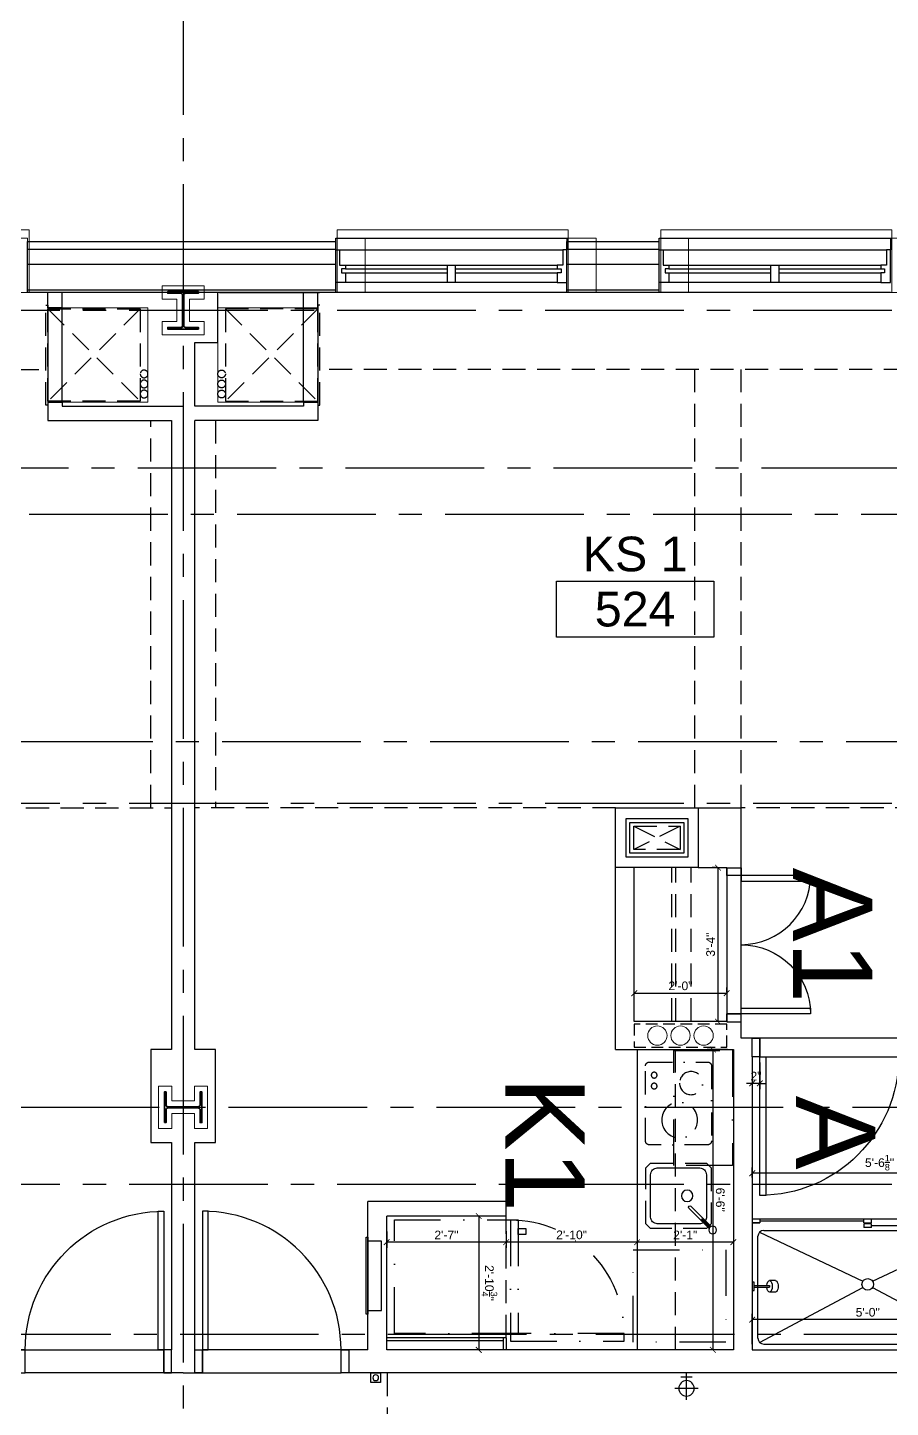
# Model space of a CAD drawing. Header units: inches. Extents: x 30000 to 34048, y 0 to 3165.
# Drawn here: x 32199.6 to 32423.6, y 1164.3 to 1522.7 of the extents above; entities that cross this region are included whole.
import ezdxf
from ezdxf.enums import TextEntityAlignment as Align

# ---------------------------------------------------------------- set-up
doc = ezdxf.new("R2010")
doc.units = ezdxf.units.IN
doc.header["$LTSCALE"] = 48
doc.header["$MEASUREMENT"] = 0
for name, pattern in [('CENTER2', [1.125, 0.75, -0.125, 0.125, -0.125]), ('DASHDOT2', [0.5, 0.25, -0.125, 0, -0.125]), ('HIDDEN', [0.375, 0.25, -0.125]), ('HIDDEN2', [0.1875, 0.125, -0.0625])]:
    doc.linetypes.add(name, pattern=pattern)
for name, color, linetype in [('_0_Objects', 8, 'Continuous'), ('A-Door', 8, 'Continuous'), ('A-Door-Head', 8, 'Continuous'), ('A-Eqpm', 8, 'Continuous'), ('A-Eqpm-NIC', 8, 'DASHDOT2'), ('A-Flor-Case', 8, 'Continuous'), ('A-Flor-Case-Hidden', 8, 'HIDDEN2'), ('A-Flor-Outline', 8, 'Continuous'), ('A-Flor-Ovhd', 8, 'HIDDEN2'), ('A-Flor-Pfix', 8, 'Continuous'), ('A-Flor-Soffit', 8, 'HIDDEN2'), ('A-Flor-Wall Mtd Fixture', 8, 'Continuous'), ('A-Glaz', 8, 'Continuous'), ('A-Glaz-Sill', 8, 'Continuous'), ('A-Grid(3-32)', 8, 'CENTER2'), ('A-HVAC', 8, 'HIDDEN2'), ('A-Tag-Rm(3-32)', 8, 'Continuous'), ('A-Wall-Full', 8, 'Continuous'), ('A-Wall-Hatch', 8, 'Continuous')]:
    doc.layers.add(name, color=color, linetype=linetype)
for name, color, linetype, lineweight in [('A-Detl-Hatch', 8, 'Continuous', 18), ('S-Detl-Hatch', 8, 'Continuous', 18), ('S-Detl-Wide', 8, 'Continuous', 35)]:
    doc.layers.add(name, color=color, linetype=linetype, lineweight=lineweight)
doc.layers.add('G-Anno-Nplt', color=8, linetype='Continuous', lineweight=18, plot=False)
doc.layers.add('G-Anno-View', color=8, linetype='Continuous', lineweight=18, plot=False)
doc.styles.add('G1DIM', font='arial.ttf')
doc.styles.get("Standard").update_dxf_attribs({"font": 'arial.ttf'})
doc.dimstyles.new('Aec-Arch-I-96', dxfattribs={"dimscale": 96, "dimtxt": 0.09375, "dimasz": 0.0625, "dimexe": 0.0625, "dimexo": 0.0625, "dimgap": 0.03125, "dimtad": 1, "dimdec": 3, "dimzin": 3, "dimdsep": 46, "dimlunit": 4, "dimtxsty": 'G1DIM', "dimblk": 'ARCHTICK', "dimcen": 0.09375, "dimclrd": 256, "dimclre": 256, "dimclrt": 256, "dimazin": 2, "dimtfac": 0.75, "dimtdec": 3, "dimtix": 1, "dimtmove": 2, "dimatfit": 2, "dimldrblk": 'OPEN90', "dimfxl": 0.0625, "dimtolj": 1, "dimtzin": 0, "dimarcsym": 0})

# ---------------------------------------------------------------- blocks, each defined once
blk = doc.blocks.new('EXTERIOR WINDOW 4')
at = {"layer": 'A-Glaz'}
for p, q in [((3139.62, -8499), (3194.62, -8499)), ((3139.62, -8500), (3166.12, -8500)), ((3168.12, -8500), (3194.62, -8500)), ((3139.62, -8501), (3166.12, -8501)), ((3168.12, -8501), (3194.62, -8501))]:
    blk.add_line(p, q, dxfattribs=at)
for points in [[(3139.62, -8501), (3139.62, -8503.5), (3137.12, -8503.5), (3137.12, -8495), (3138.12, -8495), (3138.12, -8499), (3139.62, -8499), (3139.62, -8500), (3138.62, -8500), (3138.62, -8501), (3139.62, -8501)], [(3194.62, -8501), (3194.62, -8503.5), (3197.12, -8503.5), (3197.12, -8495), (3196.12, -8495), (3196.12, -8499), (3194.62, -8499), (3194.62, -8500), (3195.62, -8500), (3195.62, -8501), (3194.62, -8501)]]:
    blk.add_lwpolyline(points, dxfattribs=at)
blk.add_lwpolyline([(3168.12, -8503.5), (3166.12, -8503.5), (3166.12, -8499), (3168.12, -8499)], close=True, dxfattribs=at)
at = {"layer": 'A-Glaz-Sill'}
for p, q in [((3138.12, -8495), (3196.12, -8495)), ((3194.62, -8503.5), (3139.62, -8503.5)), ((3197.12, -8506.13), (3137.12, -8506.13))]:
    blk.add_line(p, q, dxfattribs=at)
blk.add_lwpolyline([(3137.12, -8495), (3137.12, -8492), (3197.12, -8492), (3197.12, -8495)], dxfattribs=at)
blk = doc.blocks.new('5th FLOOR CORE & SHELL')
at = {"layer": 'A-Wall-Full'}
for p, q in [((10184.12, -14574.87), (10264.12, -14574.87)), ((10184.12, -14588.12), (10184.12, -14574.87)), ((10264.12, -14588.12), (10264.12, -14574.87)), ((10324.12, -14574.87), (10348.12, -14574.87)), ((10324.12, -14588.12), (10324.12, -14574.87)), ((10348.12, -14588.12), (10348.12, -14574.87)), ((10264.12, -14588.12), (10184.12, -14588.12)), ((10348.12, -14588.12), (10324.12, -14588.12))]:
    blk.add_line(p, q, dxfattribs=at)
at = {"layer": 'A-Wall-Hatch'}
for p, q in [((10184.12, -14576.87), (10264.12, -14576.87)), ((10324.12, -14576.87), (10348.12, -14576.87)), ((10264.12, -14580.87), (10184.12, -14580.87)), ((10348.12, -14580.87), (10324.12, -14580.87)), ((10264.12, -14587.5), (10184.12, -14587.5)), ((10348.12, -14587.5), (10324.12, -14587.5))]:
    blk.add_line(p, q, dxfattribs=at)
for p in [(7127, -6082), (7211, -6082)]:
    blk.add_blockref('EXTERIOR WINDOW 4', p)
blk = doc.blocks.new('*U9')
at = {"layer": 'A-Detl-Hatch'}
h = blk.add_hatch(dxfattribs=at)
h.set_pattern_fill('ANSI32', color=256, scale=6, style=0)
h.set_pattern_definition([(45, (0, -4.865), (-1.591, 1.591), []), (45, (1.0607, -4.865), (-1.591, 1.591), [])])
edge = h.paths.add_edge_path()
edge.add_line((3.98, -9.73), (3.98, -9.295))
edge.add_line((3.98, -9.295), (0.645, -9.295))
edge.add_arc((0.645, -8.795), 0.5, 180, 270, ccw=False)
edge.add_line((0.145, -8.795), (0.145, -0.935))
edge.add_arc((0.645, -0.935), 0.5, 90, 180, ccw=False)
edge.add_line((0.645, -0.435), (3.98, -0.435))
edge.add_line((3.98, -0.435), (3.98, 0))
edge.add_line((3.98, 0), (-3.98, 0))
edge.add_line((-3.98, 0), (-3.98, -0.435))
edge.add_line((-3.98, -0.435), (-0.645, -0.435))
edge.add_arc((-0.645, -0.935), 0.5, 0, 90, ccw=False)
edge.add_line((-0.145, -0.935), (-0.145, -8.795))
edge.add_arc((-0.645, -8.795), 0.5, -90, 0, ccw=False)
edge.add_line((-0.645, -9.295), (-3.98, -9.295))
edge.add_line((-3.98, -9.295), (-3.98, -9.73))
edge.add_line((-3.98, -9.73), (3.98, -9.73))
at = {"linetype": 'ByBlock'}
blk.add_lwpolyline([(3.98, -9.73), (3.98, -9.295), (0.645, -9.295, -0.4142136), (0.145, -8.795), (0.145, -0.935, -0.4142136), (0.645, -0.435), (3.98, -0.435), (3.98, 0), (-3.98, 0), (-3.98, -0.435), (-0.645, -0.435, -0.4142136), (-0.145, -0.935), (-0.145, -8.795, -0.4142136), (-0.645, -9.295), (-3.98, -9.295), (-3.98, -9.73)], format="xyb", close=True, dxfattribs=at)
blk = doc.blocks.new('W10X33')
at = {"layer": 'S-Detl-Hatch'}
blk.add_lwpolyline([(13773.28, -7309.78), (13773.28, -7306.34), (13769.45, -7306.34), (13769.45, -7300.48), (13773.28, -7300.48), (13773.28, -7297.05), (13762.32, -7297.05), (13762.32, -7300.48), (13766.16, -7300.48), (13766.16, -7306.34), (13762.32, -7306.34), (13762.32, -7309.78)], close=True, dxfattribs=at)
at = {"layer": 'S-Detl-Wide'}
blk.add_blockref('*U9', (13767.8, -7298.55), dxfattribs=at)
blk = doc.blocks.new('5TH FLOOR - STRUCTURAL GRID')
at = {"layer": 'A-Grid(3-32)'}
for p, q in [((10224.5, -13426.01), (10224.5, -15409.77)), ((8104.5, -14592.75), (11894.5, -14592.75)), ((11894.5, -14645.75), (8104.5, -14645.75)), ((8128.61, -14704.75), (11870.38, -14704.75)), ((8104.5, -14720.75), (11894.5, -14720.75)), ((8130.3, -14799.75), (11868.7, -14799.75)), ((8104.5, -14819.75), (11894.5, -14819.75)), ((11879.69, -14858.75), (8119.31, -14858.75))]:
    blk.add_line(p, q, dxfattribs=at)
blk.add_lwpolyline([(11868.7, -14633.75), (8121.25, -14633.75), (8113, -14618.94), (8081.56, -14618.94)], dxfattribs=at)
blk.add_blockref('W10X33', (-3543.3, -7289.34))
at = {"rotation": 270}
blk.add_blockref('W10X33', (17527.91, -1031.95), dxfattribs=at)
blk = doc.blocks.new('36in door')
blk.add_lwpolyline([(-1.5, -36), (0, -36), (0, 0), (-1.5, 0)], close=True)
blk.add_arc((0, 0), 36, 180, 270)
blk = doc.blocks.new('HVAC UNIT NICHE')
at = {"layer": 'A-Door-Head'}
blk.add_lwpolyline([(4, 0), (28.5, 0), (28.5, -3.75), (4, -3.75)], close=True, dxfattribs=at)
at = {"layer": 'A-HVAC'}
for p, q in [((4.25, 0), (28.25, -24)), ((4.25, -24), (28.25, 0))]:
    blk.add_line(p, q, dxfattribs=at)
for points in [[(3.25, 0), (29.25, 0), (29.25, 0.5), (3.25, 0.5)], [(4.25, -24), (28.25, -24), (28.25, 0), (4.25, 0)]]:
    blk.add_lwpolyline(points, close=True, dxfattribs=at)
for centre in [(21.13, -25), (23.75, -25), (26.36, -25)]:
    blk.add_circle(centre, 1, dxfattribs=at)
at = {"layer": 'A-Wall-Full'}
for p, q in [((4, 0), (0, 0)), ((4, -3.75), (4, 0)), ((28.5, 0), (33.25, 0)), ((28.5, -3.75), (28.5, 0)), ((33.25, 0), (33.25, -26)), ((4, -3.75), (0, -3.75)), ((28.5, -3.75), (29.5, -3.75)), ((29.5, -3.75), (29.5, -26))]:
    blk.add_line(p, q, dxfattribs=at)
at = {"layer": 'G-Anno-Nplt'}
blk.add_lwpolyline([(4, 0), (4, -26), (28.5, -26), (28.5, 0)], close=True, dxfattribs=at)
blk = doc.blocks.new('Plumbing Chase')
at = {"layer": 'A-Flor-Outline', "linetype": 'HIDDEN2', "ltscale": 0.5}
blk.add_lwpolyline([(0.625, 0), (6.625, 0), (6.625, 24), (0.625, 24)], close=True, dxfattribs=at)
at = {"layer": 'G-Anno-Nplt'}
for centre in [(3.625, 18), (3.625, 12), (3.625, 6)]:
    blk.add_circle(centre, 2.5, dxfattribs=at)
blk = doc.blocks.new('18in door')
blk.add_lwpolyline([(0, 0), (1.5, 0), (1.5, 18), (0, 18)], close=True)
blk.add_arc((0, 0), 18, 0, 90)
blk = doc.blocks.new('Single 12x6 HVAC Shaft')
at = {"layer": 'A-Flor-Outline'}
blk.add_lwpolyline([(3.75, 17.75), (11.75, 17.75), (11.75, 3.75), (3.75, 3.75)], close=True, dxfattribs=at)
at = {"layer": 'A-HVAC'}
for p, q in [((4.75, 16.75), (10.75, 4.75)), ((4.75, 4.75), (10.75, 16.75))]:
    blk.add_line(p, q, dxfattribs=at)
blk.add_lwpolyline([(4.75, 16.75), (10.75, 16.75), (10.75, 4.75), (4.75, 4.75)], close=True, dxfattribs=at)
at = {"layer": 'A-Wall-Full'}
for points in [[(0, 21.5), (15.5, 21.5), (15.5, 0), (0, 0)], [(2.75, 18.75), (12.75, 18.75), (12.75, 2.75), (2.75, 2.75)]]:
    blk.add_lwpolyline(points, close=True, dxfattribs=at)
blk = doc.blocks.new('wall sconce')
for p, q in [((-1, 0), (4.625, 0)), ((2, -2.625), (2, 2.625))]:
    blk.add_line(p, q)
blk.add_circle((2, 0), 1.875)
blk = doc.blocks.new('sink1915rear')
for p, q in [((-6, -4.54), (-3.61, -6.94)), ((-5.78, -4.41), (-3.96, -6.23)), ((-5.6, -4.24), (-3.78, -6.05)), ((-5.47, -4.01), (-3.08, -6.41)), ((-3.96, -6.23), (-3.78, -6.05)), ((-3.61, -6.94), (-3.08, -6.41))]:
    blk.add_line(p, q)
blk.add_circle((-6.35, -3.67), 0.938)
for points, knots in [([(-5.07, -5.48), (-5.16, -5.54), (-5.5, -5.8), (-6.03, -6.29), (-6.6, -6.99), (-7.03, -7.71), (-7.32, -8.45), (-7.5, -9.2), (-7.56, -9.95), (-7.5, -10.7), (-7.32, -11.45), (-7.03, -12.19), (-6.6, -12.91), (-6.03, -13.61), (-5.33, -14.26), (-4.48, -14.84), (-3.5, -15.33), (-2.41, -15.7), (-1.23, -15.95), (-0.41, -15.98), (0, -15.99)], [5.387657, 5.387657, 5.387657, 5.387657, 5.72094, 6.671915, 7.55893, 8.391939, 9.182354, 9.943851, 10.690053, 11.436458, 12.198524, 12.989815, 13.823917, 14.712127, 15.664288, 16.687236, 17.780855, 18.938437, 20.147416, 21.38303, 21.38303, 21.38303, 21.38303]), ([(0, -3.91), (-0.41, -3.93), (-1.23, -3.96), (-2.41, -4.2), (-3.48, -4.57), (-4.13, -4.89), (-4.43, -5.06)], [0, 0, 0, 0, 1.238365, 2.448444, 3.606048, 4.621257, 4.621257, 4.621257, 4.621257])]:
    blk.add_open_spline(points, degree=3, knots=knots)
for points in [[(0, -3.91), (1.24, -3.99), (2.42, -4.23), (3.52, -4.61), (4.49, -5.1), (5.33, -5.68), (6.03, -6.32), (6.59, -7.01), (7.01, -7.73), (7.31, -8.46), (7.48, -9.21), (7.54, -9.95), (7.48, -10.69), (7.31, -11.44), (7.01, -12.17), (6.59, -12.89), (6.03, -13.58), (5.33, -14.22), (4.49, -14.81), (3.51, -15.3), (2.42, -15.67), (1.23, -15.91), (0, -15.99)], [(0, -9.7), (-0.48, -9.61), (-0.88, -9.34), (-1.15, -8.93), (-1.25, -8.45), (-1.15, -7.97), (-0.88, -7.57), (-0.48, -7.3), (0, -7.2)], [(0, -7.58), (-0.33, -7.64), (-0.62, -7.83), (-0.81, -8.12), (-0.87, -8.45), (-0.81, -8.79), (-0.62, -9.07), (-0.33, -9.26), (0, -9.33)], [(0, -9.7), (0.48, -9.61), (0.88, -9.34), (1.15, -8.93), (1.25, -8.45), (1.15, -7.97), (0.88, -7.57), (0.48, -7.3), (0, -7.2)], [(0, -7.58), (0.33, -7.64), (0.62, -7.83), (0.81, -8.12), (0.88, -8.45), (0.81, -8.79), (0.62, -9.07), (0.33, -9.26), (0, -9.33)]]:
    blk.add_spline(points, degree=3)
at = {"layer": 'A-Flor-Case-Hidden', "linetype": 'HIDDEN2', "ltscale": 0.25, "extrusion": (0, 0, -1)}
blk.add_ellipse((0, -10.01), major_axis=(-8.56, 0), ratio=0.824818, dxfattribs=at)
blk = doc.blocks.new('41in Std Vanity')
at = {"layer": 'A-Flor-Case'}
for p, q in [((23, 52), (0, 52)), ((0.75, 4), (0.75, 52)), ((23, 4), (23, 52)), ((23, 4), (0, 4))]:
    blk.add_line(p, q, dxfattribs=at)
at = {"layer": 'A-Flor-Case-Hidden'}
for p, q in [((0, 51.25), (22, 51.25)), ((0, 50.5), (21.25, 50.5)), ((22, 4.75), (22, 51.125)), ((0, 49.75), (21.25, 49.75)), ((0, 16.875), (21.25, 16.875)), ((0, 16.125), (21.25, 16.125)), ((0, 15.375), (22, 15.375)), ((21.25, 16.125), (0.75, 16.125)), ((21.25, 15.375), (0.75, 15.375)), ((0, 6.25), (21.25, 6.25)), ((0, 5.5), (21.25, 5.5)), ((0, 4.75), (22, 4.75))]:
    blk.add_line(p, q, dxfattribs=at)
for points in [[(21.25, 49.75), (22, 49.75), (22, 51.25), (21.25, 51.25)], [(21.25, 16.875), (22, 16.875), (22, 15.375), (21.25, 15.375)], [(21.25, 6.25), (22, 6.25), (22, 4.75), (21.25, 4.75)]]:
    blk.add_lwpolyline(points, close=True, dxfattribs=at)
at = {"layer": 'A-Wall-Full'}
for p, q in [((0, 0), (0, 56)), ((0, 56), (23, 56)), ((23, 0), (0, 0))]:
    blk.add_line(p, q, dxfattribs=at)
at = {"layer": 'A-Flor-Pfix', "rotation": 90}
blk.add_blockref('sink1915rear', (2.736, 33.312), dxfattribs=at)
at = {"layer": 'A-Flor-Wall Mtd Fixture', "xscale": -1, "rotation": 90}
blk.add_blockref('wall sconce', (11.5, 55), dxfattribs=at)
at = {"layer": 'A-Flor-Wall Mtd Fixture', "rotation": 90}
blk.add_blockref('wall sconce', (11.5, 1), dxfattribs=at)
blk = doc.blocks.new('_ArchTick')
at = {"linetype": 'ByBlock', "const_width": 0.15}
blk.add_lwpolyline([(-0.5, -0.5), (0.5, 0.5)], dxfattribs=at)
blk = doc.blocks.new('*D116')
at = {"layer": 'Defpoints', "transparency": 16777216}
for p in [(-44.25, -73.66), (-4.25, -73.66), (-4.25, -75.03)]:
    blk.add_point(p, dxfattribs=at)
at = {"layer": 'G-Anno-Nplt', "lineweight": -2, "transparency": 16777216}
for p, q in [((-44.25, -75.03), (-4.25, -75.03)), ((-44.25, -75.16), (-44.25, -76.53)), ((-4.25, -75.16), (-4.25, -76.53))]:
    blk.add_line(p, q, dxfattribs=at)
at = {"layer": 'G-Anno-Nplt', "lineweight": -2, "transparency": 16777216, "xscale": 1.5, "yscale": 1.5, "zscale": 1.5, "rotation": 180}
blk.add_blockref('_ArchTick', (-44.25, -75.03), dxfattribs=at)
at = {"layer": 'G-Anno-Nplt', "lineweight": -2, "transparency": 16777216, "xscale": 1.5, "yscale": 1.5, "zscale": 1.5}
blk.add_blockref('_ArchTick', (-4.25, -75.03), dxfattribs=at)
at = {"layer": 'G-Anno-Nplt', "transparency": 16777216, "insert": (-24.25, -76.93), "char_height": 2.25, "attachment_point": 5, "rotation": 180, "style": 'G1DIM'}
blk.add_mtext('\\A1;3\'-4"', dxfattribs=at)
blk = doc.blocks.new('_Open90')
at = {"linetype": 'ByBlock', "lineweight": -2}
for p, q in [((0, 0), (-1, 0)), ((-0.5, 0.5), (0, 0)), ((0, 0), (-0.5, -0.5))]:
    blk.add_line(p, q, dxfattribs=at)
blk = doc.blocks.new('*D117')
at = {"layer": 'Defpoints', "transparency": 16777216}
for p in [(-11.64, -72.75), (-10.4, -72.75), (-10.4, -96.75)]:
    blk.add_point(p, dxfattribs=at)
at = {"layer": 'G-Anno-Nplt', "lineweight": -2, "transparency": 16777216}
for p, q in [((-11.9, -72.75), (-13.14, -72.75)), ((-11.64, -96.75), (-11.64, -72.75)), ((-11.9, -96.75), (-13.14, -96.75))]:
    blk.add_line(p, q, dxfattribs=at)
at = {"layer": 'G-Anno-Nplt', "lineweight": -2, "transparency": 16777216, "xscale": 1.5, "yscale": 1.5, "zscale": 1.5}
for p, rotation in [((-11.64, -72.75), 90), ((-11.64, -96.75), 270)]:
    blk.add_blockref('_ArchTick', p, dxfattribs=dict(at, rotation=rotation))
at = {"layer": 'G-Anno-Nplt', "transparency": 16777216, "insert": (-13.54, -84.75), "char_height": 2.25, "attachment_point": 5, "rotation": 90, "style": 'G1DIM'}
blk.add_mtext('\\A1;2\'-0"', dxfattribs=at)
blk = doc.blocks.new('*D88')
at = {"layer": 'Defpoints', "transparency": 16777216}
for p in [(-78, -4.88), (0, -4.88), (0, -10.2)]:
    blk.add_point(p, dxfattribs=at)
at = {"layer": 'G-Anno-Nplt', "lineweight": -2, "transparency": 16777216}
for p, q in [((-78, -6.38), (-78, -11.7)), ((0, -6.38), (0, -11.7)), ((-78, -10.2), (0, -10.2))]:
    blk.add_line(p, q, dxfattribs=at)
at = {"layer": 'G-Anno-Nplt', "lineweight": -2, "transparency": 16777216, "xscale": 1.5, "yscale": 1.5, "zscale": 1.5, "rotation": 180}
blk.add_blockref('_ArchTick', (-78, -10.2), dxfattribs=at)
at = {"layer": 'G-Anno-Nplt', "lineweight": -2, "transparency": 16777216, "xscale": 1.5, "yscale": 1.5, "zscale": 1.5}
blk.add_blockref('_ArchTick', (0, -10.2), dxfattribs=at)
at = {"layer": 'G-Anno-Nplt', "transparency": 16777216, "insert": (-39, -8.3), "char_height": 2.25, "attachment_point": 5, "style": 'G1DIM'}
blk.add_mtext('\\A1;6\'-6"', dxfattribs=at)
blk = doc.blocks.new('*D89')
at = {"layer": 'Defpoints', "transparency": 16777216}
for p in [(-32.79, -4.88), (-32.79, -29.88), (-27.96, -29.88)]:
    blk.add_point(p, dxfattribs=at)
at = {"layer": 'G-Anno-Nplt', "lineweight": -2, "transparency": 16777216}
for p, q in [((-31.29, -4.88), (-26.46, -4.88)), ((-27.96, -4.88), (-27.96, -29.88)), ((-31.29, -29.88), (-26.46, -29.88))]:
    blk.add_line(p, q, dxfattribs=at)
at = {"layer": 'G-Anno-Nplt', "lineweight": -2, "transparency": 16777216, "xscale": 1.5, "yscale": 1.5, "zscale": 1.5}
for p, rotation in [((-27.96, -4.88), 90), ((-27.96, -29.88), 270)]:
    blk.add_blockref('_ArchTick', p, dxfattribs=dict(at, rotation=rotation))
at = {"layer": 'G-Anno-Nplt', "transparency": 16777216, "insert": (-29.84, -17.38), "char_height": 2.25, "attachment_point": 5, "rotation": 90, "style": 'G1DIM'}
blk.add_mtext('\\A1;2\'-1"', dxfattribs=at)
blk = doc.blocks.new('*D90')
at = {"layer": 'Defpoints', "transparency": 16777216}
for p in [(-32.32, -29.88), (-32.32, -63.88), (-27.96, -63.88)]:
    blk.add_point(p, dxfattribs=at)
at = {"layer": 'G-Anno-Nplt', "lineweight": -2, "transparency": 16777216}
for p, q in [((-30.82, -29.88), (-26.46, -29.88)), ((-27.96, -29.88), (-27.96, -63.88)), ((-30.82, -63.88), (-26.46, -63.88))]:
    blk.add_line(p, q, dxfattribs=at)
at = {"layer": 'G-Anno-Nplt', "lineweight": -2, "transparency": 16777216, "xscale": 1.5, "yscale": 1.5, "zscale": 1.5}
for p, rotation in [((-27.96, -29.88), 90), ((-27.96, -63.88), 270)]:
    blk.add_blockref('_ArchTick', p, dxfattribs=dict(at, rotation=rotation))
at = {"layer": 'G-Anno-Nplt', "transparency": 16777216, "insert": (-29.86, -46.88), "char_height": 2.25, "attachment_point": 5, "rotation": 90, "style": 'G1DIM'}
blk.add_mtext('\\A1;2\'-10"', dxfattribs=at)
blk = doc.blocks.new('*D91')
at = {"layer": 'Defpoints', "transparency": 16777216}
for p in [(-32.25, -63.88), (-32.25, -94.88), (-27.96, -94.88)]:
    blk.add_point(p, dxfattribs=at)
at = {"layer": 'G-Anno-Nplt', "lineweight": -2, "transparency": 16777216}
for p, q in [((-30.75, -63.88), (-26.46, -63.88)), ((-27.96, -63.88), (-27.96, -94.88)), ((-30.75, -94.88), (-26.46, -94.88))]:
    blk.add_line(p, q, dxfattribs=at)
at = {"layer": 'G-Anno-Nplt', "lineweight": -2, "transparency": 16777216, "xscale": 1.5, "yscale": 1.5, "zscale": 1.5}
for p, rotation in [((-27.96, -63.88), 90), ((-27.96, -94.88), 270)]:
    blk.add_blockref('_ArchTick', p, dxfattribs=dict(at, rotation=rotation))
at = {"layer": 'G-Anno-Nplt', "transparency": 16777216, "insert": (-29.84, -79.38), "char_height": 2.25, "attachment_point": 5, "rotation": 90, "style": 'G1DIM'}
blk.add_mtext('\\A1;2\'-7"', dxfattribs=at)
blk = doc.blocks.new('*D92')
at = {"layer": 'Defpoints', "transparency": 16777216}
for p in [(-34.75, -69.46), (0, -69.46), (0, -70.99)]:
    blk.add_point(p, dxfattribs=at)
at = {"layer": 'G-Anno-Nplt', "lineweight": -2, "transparency": 16777216}
for p, q in [((-34.75, -70.96), (-34.75, -72.49)), ((-34.75, -70.99), (0, -70.99)), ((0, -70.96), (0, -72.49))]:
    blk.add_line(p, q, dxfattribs=at)
at = {"layer": 'G-Anno-Nplt', "lineweight": -2, "transparency": 16777216, "xscale": 1.5, "yscale": 1.5, "zscale": 1.5, "rotation": 180}
blk.add_blockref('_ArchTick', (-34.75, -70.99), dxfattribs=at)
at = {"layer": 'G-Anno-Nplt', "lineweight": -2, "transparency": 16777216, "xscale": 1.5, "yscale": 1.5, "zscale": 1.5}
blk.add_blockref('_ArchTick', (0, -70.99), dxfattribs=at)
at = {"layer": 'G-Anno-Nplt', "transparency": 16777216, "insert": (-17.37, -68.23), "char_height": 2.25, "attachment_point": 5, "style": 'G1DIM'}
blk.add_mtext('\\A1;2\'-10{\\H0.750000x;\\S3/4;}"', dxfattribs=at)
blk = doc.blocks.new('refrigerator')
blk.add_line((-30.125, 0), (-30.125, -29.5))
for points in [[(-32.125, -29.5), (0, -29.5), (0, 0), (-32.125, 0)], [(-34.125, -3.75), (-32.125, -3.75), (-32.125, -2.25), (-34.125, -2.25)], [(-59.625, -31.5), (-59.625, -29.5), (-30.125, -29.5), (-30.125, -31.5)]]:
    blk.add_lwpolyline(points, close=True)
blk.add_arc((-30.125, -29.5), 29.5, 90, 183.88744)
blk = doc.blocks.new('kitchen faucet')
for p, q in [((0.93, 0.38), (8.38, 0.38)), ((1, 0.12), (4, 0.12)), ((4, -0.12), (4, 0.12)), ((0.93, -0.38), (8.38, -0.38)), ((1, -0.12), (4, -0.12))]:
    blk.add_line(p, q)
blk.add_circle((0, 0), 1)
blk.add_arc((8.38, 0), 0.375, 270, 90)
blk = doc.blocks.new('kitchen sink')
blk.add_lwpolyline([(-14.94, -6.97, 0.143329), (-14, -7.25), (-3, -7.25, 0.414214), (-1.25, -5.5), (-1.25, 5.5, 0.414214), (-3, 7.25), (-14, 7.25, 0.414214), (-15.75, 5.5), (-15.75, -5.5, 0.143329), (-15.47, -6.44, 0.143329)], format="xyb")
blk.add_circle((-10.75, 0), 1.5)
at = {"layer": 'A-Flor-Case-Hidden'}
for p, q in [((-15.75, 8.5), (-17, 7.25)), ((-1.25, 8.5), (0, 7.25)), ((-16.64, -7.61), (-17, -7.25)), ((-15.75, -8.5), (-16.11, -8.14)), ((-1.25, -8.5), (0, -7.25))]:
    blk.add_line(p, q, dxfattribs=at)
for points in [[(-17, 7.25), (-17, -7.25)], [(-1.25, 8.5), (-15.75, 8.5)], [(0, -7.25), (0, 7.25)], [(-15.75, -8.5), (-1.25, -8.5)]]:
    blk.add_lwpolyline(points, dxfattribs=at)
at = {"rotation": 45.00000000000001}
blk.add_blockref('kitchen faucet', (-17.38, -8.88), dxfattribs=at)
blk = doc.blocks.new('cooktop')
at = {"ltscale": 0.5}
blk.add_lwpolyline([(-7.56, -21.5), (7.56, -21.5, 0.414214), (8.56, -20.5), (8.56, -1, 0.414214), (7.56, 0), (-7.56, 0, 0.414214), (-8.56, -1), (-8.56, -20.5, 0.414214)], format="xyb", close=True, dxfattribs=at)
for centre, radius in [((-3.27, -5.47), 3), ((6.32, -3.4), 0.75), ((6.32, -6.24), 0.75), ((-0.31, -15.05), 4.66)]:
    blk.add_circle(centre, radius, dxfattribs=at)
blk = doc.blocks.new('shower head')
for p, q in [((0.5, 0.25), (4.48, 0.25)), ((6.04, 1.5), (4.5, 1.5)), ((0.5, -0.25), (4.48, -0.25)), ((6.02, -1.5), (4.49, -1.5))]:
    blk.add_line(p, q)
blk.add_lwpolyline([(0, -1.12), (0.5, -1.12), (0.5, 1.12), (0, 1.12)], close=True)
at = {"extrusion": (0, 0, -1)}
for centre, start_param, end_param in [((4.5, 0), 4.878708, 10.826996), ((6.02, 0), 6.265998, 9.430839)]:
    blk.add_ellipse(centre, major_axis=(0, 1.5), ratio=0.483735, start_param=start_param, end_param=end_param, dxfattribs=at)
blk.add_open_spline([(4.48, 0.25), (4.49, 0.2), (4.49, 0.16), (4.49, 0.11), (4.5, 0.04), (4.5, -0.04), (4.49, -0.11), (4.49, -0.16), (4.49, -0.21), (4.48, -0.25)], degree=3, knots=[7.6339989, 7.6339989, 7.6339989, 7.6339989, 7.7552894, 7.7552894, 7.7552894, 7.9540134, 7.9540134, 7.9540134, 8.074038, 8.074038, 8.074038, 8.074038])
blk = doc.blocks.new('shower door')
at = {"layer": 'A-Flor-Case'}
for p, q in [((-31, -1), (-31, 0)), ((-29, 0), (-31, 0)), ((-29, -1), (-29, 0)), ((0, 0), (-2, 0)), ((-2, 0), (-2, -1)), ((-59.99, -1.26), (-57.99, -1.26)), ((-59.99, -2.26), (-57.99, -2.26)), ((-57.99, -2.26), (-57.99, -1.26)), ((-57.99, -1.76), (-31, -1.76)), ((-29, -1), (-31, -1)), ((-31, -1.26), (-29, -1.26)), ((-31, -2.26), (-31, -1.26)), ((-31, -2.26), (-29, -2.26)), ((-2, -0.5), (-29, -0.5)), ((-29, -1.26), (-29, -2.26)), ((0, -1), (-2, -1)), ((-2, -1), (0, -1))]:
    blk.add_line(p, q, dxfattribs=at)
blk = doc.blocks.new('30x34 shower')
at = {"layer": 'A-Flor-Pfix'}
for p, q in [((0, -34), (0, 0)), ((60, 0), (0, 0)), ((60, -34), (60, 0)), ((1.5, -3), (1.5, -29.5)), ((28.75, -16.18), (1.94, -1.94)), ((57, -1.5), (3, -1.5)), ((58.06, -1.94), (31.25, -16.18)), ((58.5, -3), (58.5, -29.5)), ((28.75, -17.82), (1.94, -30.56)), ((58.06, -30.56), (31.25, -17.82)), ((57, -31), (3, -31)), ((60, -34), (0, -34))]:
    blk.add_line(p, q, dxfattribs=at)
blk.add_circle((30, -17), 1.5, dxfattribs=at)
for centre, start, end in [((3, -3), 90, 180), ((57, -3), 0, 90), ((3, -29.5), 180, 270), ((57, -29.5), 270, 0)]:
    blk.add_arc(centre, 1.5, start, end, dxfattribs=at)
at = {"xscale": -1, "rotation": 179.9999999999999}
blk.add_blockref('shower door', (60, -34), dxfattribs=at)
at = {"layer": 'A-Flor-Pfix', "rotation": 180.0000000001253}
blk.add_blockref('shower head', (60, -16.5), dxfattribs=at)
blk = doc.blocks.new('Toiliet American Std Cadet Pro')
for p, q in [((0, 8.06), (0, -8.06)), ((5.84, 9.06), (1, 9.06)), ((6.84, 7.9), (6.84, 8.06)), ((7.53, 6.52), (7, 7.36)), ((7.69, -5.98), (7.69, 5.98)), ((7, -7.36), (7.53, -6.52)), ((1, -9.06), (5.84, -9.06)), ((6.84, -8.06), (6.84, -7.9))]:
    blk.add_line(p, q)
for centre, radius, start, end in [((1, 8.06), 1, 90, 180), ((5.84, 8.06), 1, 0, 90), ((7.84, 7.9), 1, 180, 212.4157), ((6.69, 5.98), 1, 0, 32.4157), ((10.89, 10.1), 4.91, 226.8784, 295.5831), ((10.89, -10.1), 4.91, 64.417, 133.1217), ((6.69, -5.98), 1, 327.5844, 0), ((1, -8.06), 1, 180, 270), ((5.84, -8.06), 1, 270, 0), ((7.84, -7.9), 1, 147.5844, 180)]:
    blk.add_arc(centre, radius, start, end)
for start_param, end_param in [(4.086017, 8.480354), (2.197169, 4.086017)]:
    blk.add_ellipse((18.39, 0), major_axis=(9.17, 0), ratio=0.762999, start_param=start_param, end_param=end_param)
blk = doc.blocks.new('*D77')
at = {"layer": 'Defpoints', "transparency": 16777216}
for p in [(-42.8, 6.14), (-45.88, -60), (-43.26, -60)]:
    blk.add_point(p, dxfattribs=at)
at = {"layer": 'G-Anno-Nplt', "lineweight": -2, "transparency": 16777216}
for p, q in [((-44.3, 6.14), (-47.38, 6.14)), ((-45.88, 6.14), (-45.88, -60)), ((-44.76, -60), (-47.38, -60))]:
    blk.add_line(p, q, dxfattribs=at)
at = {"layer": 'G-Anno-Nplt', "lineweight": -2, "transparency": 16777216, "xscale": 1.5, "yscale": 1.5, "zscale": 1.5}
for p, rotation in [((-45.88, 6.14), 90), ((-45.88, -60), 270)]:
    blk.add_blockref('_ArchTick', p, dxfattribs=dict(at, rotation=rotation))
at = {"layer": 'G-Anno-Nplt', "transparency": 16777216, "insert": (-48.63, -26.93), "char_height": 2.25, "attachment_point": 5, "rotation": 90, "style": 'G1DIM'}
blk.add_mtext('\\A1;5\'-6{\\H0.750000x;\\S1/8;}"', dxfattribs=at)
blk = doc.blocks.new('*D78')
at = {"layer": 'Defpoints', "transparency": 16777216}
for p in [(-36, 0), (0, 2.48), (0, -3.5)]:
    blk.add_point(p, dxfattribs=at)
at = {"layer": 'G-Anno-Nplt', "lineweight": -2, "transparency": 16777216}
for p, q in [((-36, 1.5), (-36, 3.98)), ((0, -2), (0, 3.98)), ((-36, 2.48), (0, 2.48))]:
    blk.add_line(p, q, dxfattribs=at)
at = {"layer": 'G-Anno-Nplt', "lineweight": -2, "transparency": 16777216, "xscale": 1.5, "yscale": 1.5, "zscale": 1.5, "rotation": 180}
blk.add_blockref('_ArchTick', (-36, 2.48), dxfattribs=at)
at = {"layer": 'G-Anno-Nplt', "lineweight": -2, "transparency": 16777216, "xscale": 1.5, "yscale": 1.5, "zscale": 1.5}
blk.add_blockref('_ArchTick', (0, 2.48), dxfattribs=at)
at = {"layer": 'G-Anno-Nplt', "transparency": 16777216, "insert": (-18, 4.38), "char_height": 2.25, "attachment_point": 5, "style": 'G1DIM'}
blk.add_mtext('\\A1;3\'-0"', dxfattribs=at)
blk = doc.blocks.new('*D106')
at = {"layer": 'Defpoints', "transparency": 16777216}
for p in [(-58.12, 7.25), (-76.12, 6.5), (-76.12, 2.15)]:
    blk.add_point(p, dxfattribs=at)
at = {"layer": 'G-Anno-Nplt', "lineweight": -2, "transparency": 16777216}
for p, q in [((-76.12, 5), (-76.12, 0.65)), ((-58.12, 5.75), (-58.12, 0.65)), ((-58.12, 2.15), (-76.12, 2.15))]:
    blk.add_line(p, q, dxfattribs=at)
at = {"layer": 'G-Anno-Nplt', "lineweight": -2, "transparency": 16777216, "xscale": 1.5, "yscale": 1.5, "zscale": 1.5, "rotation": 180}
blk.add_blockref('_ArchTick', (-76.12, 2.15), dxfattribs=at)
at = {"layer": 'G-Anno-Nplt', "lineweight": -2, "transparency": 16777216, "xscale": 1.5, "yscale": 1.5, "zscale": 1.5}
blk.add_blockref('_ArchTick', (-58.12, 2.15), dxfattribs=at)
at = {"layer": 'G-Anno-Nplt', "transparency": 16777216, "insert": (-67.12, 4.05), "char_height": 2.25, "attachment_point": 5, "style": 'G1DIM'}
blk.add_mtext('\\A1;1\'-6"', dxfattribs=at)
blk = doc.blocks.new('*D107')
at = {"layer": 'Defpoints', "transparency": 16777216}
for p in [(0, 0), (-7.85, -60), (0, -60)]:
    blk.add_point(p, dxfattribs=at)
at = {"layer": 'G-Anno-Nplt', "lineweight": -2, "transparency": 16777216}
for p, q in [((-1.5, 0), (-9.35, 0)), ((-7.85, 0), (-7.85, -60)), ((-1.5, -60), (-9.35, -60))]:
    blk.add_line(p, q, dxfattribs=at)
at = {"layer": 'G-Anno-Nplt', "lineweight": -2, "transparency": 16777216, "xscale": 1.5, "yscale": 1.5, "zscale": 1.5}
for p, rotation in [((-7.85, 0), 90), ((-7.85, -60), 270)]:
    blk.add_blockref('_ArchTick', p, dxfattribs=dict(at, rotation=rotation))
at = {"layer": 'G-Anno-Nplt', "transparency": 16777216, "insert": (-9.75, -30), "char_height": 2.25, "attachment_point": 5, "rotation": 90, "style": 'G1DIM'}
blk.add_mtext('\\A1;5\'-0"', dxfattribs=at)
blk = doc.blocks.new('*D108')
at = {"layer": 'Defpoints', "transparency": 16777216}
for p in [(-76.12, -58), (-76.12, -60), (-69.22, -60)]:
    blk.add_point(p, dxfattribs=at)
at = {"layer": 'G-Anno-Nplt', "lineweight": -2, "transparency": 16777216}
for p, q in [((-69.22, -58), (-69.22, -56.5)), ((-74.62, -58), (-67.72, -58)), ((-74.62, -60), (-67.72, -60)), ((-69.22, -58), (-69.22, -60)), ((-69.22, -60), (-69.22, -61.5))]:
    blk.add_line(p, q, dxfattribs=at)
at = {"layer": 'G-Anno-Nplt', "lineweight": -2, "transparency": 16777216, "xscale": 1.5, "yscale": 1.5, "zscale": 1.5}
for p, rotation in [((-69.22, -58), 270), ((-69.22, -60), 90)]:
    blk.add_blockref('_ArchTick', p, dxfattribs=dict(at, rotation=rotation))
at = {"layer": 'G-Anno-Nplt', "transparency": 16777216, "insert": (-71.1, -59), "char_height": 2.25, "attachment_point": 5, "rotation": 90, "style": 'G1DIM'}
blk.add_mtext('\\A1;2"', dxfattribs=at)
blk = doc.blocks.new('Rm Tag')
blk.add_lwpolyline([(-0.2124, 0.0759), (0.2124, 0.0759), (0.2124, -0.0759), (-0.2124, -0.0759)], close=True)
for p in [(0, 0.2858), (0, 0.1493), (0, 0)]:
    blk.add_attdef('XXX', text='', height=0.0938).set_placement(p, align=Align.MIDDLE_CENTER)
blk = doc.blocks.new('door sign light')
at = {"layer": 'A-Flor-Wall Mtd Fixture'}
blk.add_lwpolyline([(-1.25, -2.5), (1.25, -2.5), (1.25, 0), (-1.25, 0)], close=True, dxfattribs=at)
blk.add_circle((0, -1.25), 0.75, dxfattribs=at)
blk = doc.blocks.new('wall sconce typ')
for p, q in [((3, 4), (-3, 4)), ((0, 7), (0, 0)), ((-1.5, 1), (1.5, 1))]:
    blk.add_line(p, q)
blk.add_circle((0, 4), 2)
blk = doc.blocks.new('guest corridor ceiling layout')
at = {"layer": 'A-Flor-Soffit'}
blk.add_line((-1407, -1013), (-1407, -1073), dxfattribs=at)
at = {"layer": 'A-Flor-Soffit', "xscale": -1, "rotation": 180}
blk.add_blockref('door sign light', (-1410, -1015.5), dxfattribs=at)
at = {"layer": 'A-Flor-Wall Mtd Fixture', "xscale": -1, "rotation": 180}
blk.add_blockref('wall sconce typ', (-1329.32, -1013), dxfattribs=at)
blk = doc.blocks.new('Studio Vanity and Closet Typ')
at = {"layer": 'A-Door'}
for points in [[(-42.2386, -69), (-42.2386, -72.75), (-44.2386, -72.75), (-44.2386, -69)], [(-6.2386, -69), (-6.2386, -72.75), (-4.2386, -72.75), (-4.2386, -69)]]:
    blk.add_lwpolyline(points, close=True, dxfattribs=at)
at = {"layer": 'A-Door-Head'}
blk.add_lwpolyline([(-42.2386, -69), (-42.2386, -72.75), (-6.2386, -72.75), (-6.2386, -69)], close=True, dxfattribs=at)
at = {"layer": 'A-Flor-Ovhd'}
for p, q in [((-4.375, -81.955), (-44.25, -81.955)), ((-4.375, -85.955), (-44.25, -85.955)), ((-4.375, -86.955), (-44.25, -86.955))]:
    blk.add_line(p, q, dxfattribs=at)
at = {"layer": 'A-Flor-Soffit'}
blk.add_line((-59.75, -23), (-59.75, -69), dxfattribs=at)
at = {"layer": 'A-Wall-Full'}
for p, q in [((-56, 0), (-56, -23)), ((0, 0), (0, -23)), ((-56, -23), (-59.75, -23)), ((-42.25, -69), (-59.75, -69)), ((-59.75, -101.625), (-59.75, -69)), ((-42.25, -69), (-42.25, -72.75)), ((0, -69), (-6.25, -69)), ((-6.25, -69), (-6.25, -72.75)), ((-44.25, -80.125), (-44.25, -72.75)), ((-44.25, -72.75), (-42.25, -72.75)), ((-4.25, -72.75), (-6.25, -72.75)), ((-4.25, -72.75), (-4.25, -96.75)), ((-4.25, -96.75), (-44.25, -96.75)), ((3, -101.625), (-59.75, -101.625))]:
    blk.add_line(p, q, dxfattribs=at)
at = {"xscale": -1, "rotation": 90}
blk.add_blockref('41in Std Vanity', (0, 0), dxfattribs=at)
for name, p in [('Plumbing Chase', (-4.25, -96.75)), ('Single 12x6 HVAC Shaft', (-59.75, -101.625))]:
    blk.add_blockref(name, p)
at = {"layer": 'A-Door'}
blk.add_blockref('18in door', (-42.2386, -69), dxfattribs=at)
at = {"layer": 'A-Door', "xscale": -1}
blk.add_blockref('18in door', (-6.2386, -69), dxfattribs=at)
at = {"layer": 'G-Anno-View', "insert": (-44.2161, -34.9487), "char_height": 20.58111, "width": 161.68767, "attachment_point": 1, "style": 'G1DIM'}
blk.add_mtext('A1', dxfattribs=at)
at = {"layer": 'G-Anno-Nplt'}
dim = blk.add_linear_dim(base=(-4.25, -75.0334), p1=(-44.25, -73.6618), p2=(-4.25, -73.6618), dimstyle='Aec-Arch-I-96', override={"dimscale": 24, "dimsah": 1, "dimclrt": 256}, dxfattribs=at)
dim.commit()
dim.dimension.update_dxf_attribs({"geometry": '*D116', "text_midpoint": (-24.25, -76.933)})
dim = blk.add_linear_dim(base=(-11.64, -72.75), p1=(-10.398, -96.75), p2=(-10.398, -72.75), angle=90, dimstyle='Aec-Arch-I-96', override={"dimscale": 24, "dimsah": 1, "dimclrt": 256}, dxfattribs=at)
dim.commit()
dim.dimension.update_dxf_attribs({"geometry": '*D117', "text_midpoint": (-13.5388, -84.75)})
blk = doc.blocks.new('Studio Kitchen 1')
at = {"layer": 'A-Eqpm'}
for points in [[(-28.2486, -99.75), (-10.2486, -99.75), (-10.2486, -96.25), (-28.2486, -96.25)], [(-29.2486, -99.75), (-9.2486, -99.75), (-9.2486, -100.25), (-29.2486, -100.25)]]:
    blk.add_lwpolyline(points, close=True, dxfattribs=at)
at = {"layer": 'A-Eqpm-NIC'}
for points in [[(-47.875, -5.125), (-47.875, -20.375), (-77.75, -20.375), (-77.75, -5.125)], [(-2, -6.875), (-2, -30.875), (-26, -30.875), (-26, -6.875)]]:
    blk.add_lwpolyline(points, close=True, dxfattribs=at)
at = {"layer": 'A-Flor-Case'}
for p, q in [((-78, -29.875), (0, -29.875)), ((-3.125, -63.875), (-3.125, -94.875)), ((-3.125, -63.875), (-0.125, -63.875)), ((-3.125, -64.625), (-0.125, -64.625)), ((-2.375, -64.625), (-2.375, -94.875))]:
    blk.add_line(p, q, dxfattribs=at)
at = {"layer": 'A-Flor-Ovhd'}
for p, q in [((0, -19.875), (-77.75, -19.875)), ((-3.125, -63.875), (-34.75, -63.875))]:
    blk.add_line(p, q, dxfattribs=at)
at = {"layer": 'A-Wall-Full'}
for p, q in [((-78, -4.875), (0, -4.875)), ((-78, -30.125), (-78, -4.875)), ((0, -4.875), (0, -94.875)), ((-34.75, -63.875), (-38.5, -63.875)), ((-38.5, -63.875), (-38.5, -99.75)), ((-34.75, -63.875), (-34.75, -94.875)), ((0, -94.875), (-34.75, -94.875)), ((0, -99.75), (-38.5, -99.75))]:
    blk.add_line(p, q, dxfattribs=at)
at = {"layer": 'G-Anno-Nplt'}
blk.add_line((-78, 0), (0, 0), dxfattribs=at)
at = {"layer": 'A-Eqpm-NIC', "extrusion": (0, 0, -1), "zscale": -1, "rotation": 270}
for name, p in [('cooktop', (74.75, -19.125)), ('refrigerator', (33.75, -92.875))]:
    blk.add_blockref(name, p, dxfattribs=at)
at = {"layer": 'A-Flor-Pfix', "extrusion": (0, 0, -1), "zscale": -1, "rotation": 270}
blk.add_blockref('kitchen sink', (40, -27.625), dxfattribs=at)
at = {"layer": 'G-Anno-View', "insert": (-70.962, -43.4983), "char_height": 20.58111, "width": 161.68767, "attachment_point": 1, "style": 'G1DIM'}
blk.add_mtext('K1', dxfattribs=at)
at = {"layer": 'G-Anno-Nplt'}
for base, p1, p2, picture, middle in [((0, -10.198), (-78, -4.875), (0, -4.875), '*D88', (-39, -8.2992)), ((0, -70.9875), (-34.75, -69.4551), (0, -69.4551), '*D92', (-17.375, -68.2311))]:
    dim = blk.add_linear_dim(base=base, p1=p1, p2=p2, dimstyle='Aec-Arch-I-96', override={"dimscale": 24, "dimsah": 1, "dimclrt": 256}, dxfattribs=at)
    dim.commit()
    dim.dimension.update_dxf_attribs({"geometry": picture, "text_midpoint": middle})
for base, p1, p2, picture, middle in [((-27.963, -29.875), (-32.7883, -4.875), (-32.7883, -29.875), '*D89', (-29.8427, -17.375)), ((-27.963, -63.875), (-32.3214, -29.875), (-32.3214, -63.875), '*D90', (-29.8618, -46.875)), ((-27.963, -94.875), (-32.2523, -63.875), (-32.2523, -94.875), '*D91', (-29.8427, -79.375))]:
    dim = blk.add_linear_dim(base=base, p1=p1, p2=p2, angle=90, dimstyle='Aec-Arch-I-96', override={"dimscale": 24, "dimsah": 1, "dimclrt": 256}, dxfattribs=at)
    dim.commit()
    dim.dimension.update_dxf_attribs({"geometry": picture, "text_midpoint": middle})
blk = doc.blocks.new('Studio Bath 2')
at = {"layer": 'A-Door'}
for points in [[(-81, -21.9817), (-81, -19.9817), (-76.125, -19.9817), (-76.125, -21.9817)], [(-81, -59.9817), (-81, -57.9817), (-76.125, -57.9817), (-76.125, -59.9817)]]:
    blk.add_lwpolyline(points, close=True, dxfattribs=at)
at = {"layer": 'A-Door-Head'}
blk.add_lwpolyline([(-81, -21.9817), (-81, -57.9817), (-76.125, -57.9817), (-76.125, -21.9817)], close=True, dxfattribs=at)
at = {"layer": 'A-Wall-Full'}
for p, q in [((-81, -22), (-81, 6.145)), ((-76.125, -22), (-76.125, 6.145)), ((-76.125, 6.145), (-36, 6.145)), ((-76.125, 6.145), (-36, 6.145)), ((-36, 0), (-36, 6.145)), ((0, 0), (-36, 0)), ((0, -60), (0, -3.5)), ((-81, -22), (-76.125, -22)), ((-81, -58), (-81, -62.855)), ((-76.125, -58), (-81, -58)), ((-76.125, -58), (-76.125, -60)), ((-76.125, -58), (-76.125, -60)), ((-76.125, -60), (0, -60))]:
    blk.add_line(p, q, dxfattribs=at)
at = {"layer": 'G-Anno-Nplt'}
for p, q in [((-76.125, 12.145), (-36, 12.145)), ((-76.125, 9.27), (-36, 9.27)), ((-76.125, 7.645), (-36, 7.645)), ((0, 3.125), (-36, 3.125))]:
    blk.add_line(p, q, dxfattribs=at)
at = {"layer": 'A-Door', "xscale": -1, "rotation": 90}
blk.add_blockref('36in door', (-76.125, -57.9817), dxfattribs=at)
at = {"layer": 'A-Flor-Pfix', "xscale": -1, "rotation": 90}
blk.add_blockref('Toiliet American Std Cadet Pro', (-58.125, 5.395), dxfattribs=at)
at = {"layer": 'A-Flor-Pfix', "extrusion": (0, 0, -1), "xscale": -1, "zscale": -1, "rotation": 90}
blk.add_blockref('30x34 shower', (0, 0), dxfattribs=at)
at = {"layer": 'G-Anno-View', "insert": (-66.0088, -28.0427), "char_height": 20.5811, "width": 161.68767, "attachment_point": 1, "style": 'G1DIM'}
blk.add_mtext('A', dxfattribs=at)
at = {"layer": 'G-Anno-Nplt'}
for base, p1, p2, picture, middle in [((-76.125, 2.1463), (-58.125, 7.25), (-76.125, 6.5015), '*D106', (-67.125, 4.0451)), ((0, 2.4794), (-36, 0), (0, -3.5), '*D78', (-18, 4.3789))]:
    dim = blk.add_linear_dim(base=base, p1=p1, p2=p2, dimstyle='Aec-Arch-I-96', override={"dimscale": 24, "dimsah": 1, "dimclrt": 256}, dxfattribs=at)
    dim.commit()
    dim.dimension.update_dxf_attribs({"geometry": picture, "text_midpoint": middle})
for base, p1, p2, picture, middle in [((-45.8755, -60), (-42.7983, 6.145), (-43.263, -60), '*D77', (-48.6347, -26.9275)), ((-7.8535, -60), (0, 0), (0, -60), '*D107', (-9.7523, -30)), ((-69.2224, -60), (-76.125, -58), (-76.125, -60), '*D108', (-71.102, -59))]:
    dim = blk.add_linear_dim(base=base, p1=p1, p2=p2, angle=90, dimstyle='Aec-Arch-I-96', override={"dimscale": 24, "dimsah": 1, "dimclrt": 256}, dxfattribs=at)
    dim.commit()
    dim.dimension.update_dxf_attribs({"geometry": picture, "text_midpoint": middle})
blk = doc.blocks.new('King Studio 2')
at = {"layer": 'A-Door'}
for points in [[(183, 6), (181, 6), (181, 0), (183, 0)], [(221, 6), (219, 6), (219, 0), (221, 0)]]:
    blk.add_lwpolyline(points, close=True, dxfattribs=at)
at = {"layer": 'A-Door-Head'}
blk.add_lwpolyline([(183, 6), (219, 6), (219, 0), (183, 0)], close=True, dxfattribs=at)
at = {"layer": 'A-Flor-Soffit'}
for p, q in [((9.56, 260.64), (188.88, 260.63)), ((78.56, 146.75), (78.56, 260.63)), ((90.56, 146.75), (90.56, 260.63)), ((215.63, 146.75), (215.63, 247.37)), ((111.19, 146.75), (221, 146.75))]:
    blk.add_line(p, q, dxfattribs=at)
at = {"layer": 'A-Wall-Full'}
for p, q in [((9.56, 280.62), (9.56, 146.75)), ((214.88, 251.12), (224, 251.12)), ((214.88, 247.37), (221, 247.37)), ((32.56, 146.75), (9.56, 146.75)), ((107.2, 84), (111.19, 84)), ((177.08, 6), (183, 6)), ((183, 0), (183, 6)), ((219, 0), (219, 6)), ((221, 6), (219, 6)), ((0, 0), (183, 0)), ((224, 0), (219, 0))]:
    blk.add_line(p, q, dxfattribs=at)
blk.add_lwpolyline([(221, 247.37), (221, 84), (215.63, 84), (215.63, 59.9), (221, 59.9), (221, 6)], dxfattribs=at)
at = {"layer": 'G-Anno-Nplt'}
blk.add_line((9.56, 280.62), (214.58, 280.62), dxfattribs=at)
for points in [[(100, 280.62), (40, 280.62), (40, 296.87), (100, 296.87)], [(123.62, 294.75), (183.62, 294.75), (183.62, 280.62), (123.62, 280.62)], [(184, 280.62), (124, 280.62), (124, 296.87), (184, 296.87)]]:
    blk.add_lwpolyline(points, close=True, dxfattribs=at)
at = {"xscale": -1, "rotation": 90}
for name, p in [('HVAC UNIT NICHE', (188.88, 280.62)), ('Studio Vanity and Closet Typ', (9.56, 87)), ('Studio Bath 2', (17.33, 6)), ('Studio Kitchen 1', (77.33, 6))]:
    blk.add_blockref(name, p, dxfattribs=at)
at = {"layer": 'A-Door', "xscale": -1, "rotation": 180}
blk.add_blockref('36in door', (219, 6), dxfattribs=at)
blk = doc.blocks.new('King Studio 1')
at = {"layer": 'A-Door'}
for points in [[(183, 6), (181, 6), (181, 0), (183, 0)], [(221, 6), (219, 6), (219, 0), (221, 0)]]:
    blk.add_lwpolyline(points, close=True, dxfattribs=at)
at = {"layer": 'A-Door-Head'}
blk.add_lwpolyline([(183, 6), (219, 6), (219, 0), (183, 0)], close=True, dxfattribs=at)
at = {"layer": 'A-Flor-Soffit'}
for p, q in [((9.12, 260.64), (188.88, 260.64)), ((79.12, 146.75), (79.12, 260.64)), ((91.12, 146.75), (91.12, 260.64)), ((215.63, 247.38), (215.63, 146.75)), ((111.74, 146.75), (221, 146.75))]:
    blk.add_line(p, q, dxfattribs=at)
at = {"layer": 'A-Wall-Full'}
for p, q in [((214.57, 280.62), (188.58, 280.62)), ((215.02, 267.64), (215.02, 280.65)), ((221, 267.64), (215.02, 267.64)), ((221, 251.13), (221, 267.64)), ((214.88, 251.13), (221, 251.13)), ((214.88, 247.38), (221, 247.38)), ((111.74, 84), (106.38, 84)), ((176.01, 6), (183, 6)), ((183, 0), (183, 6)), ((219, 0), (219, 6)), ((221, 6), (219, 6)), ((-0.74, 0), (183, 0)), ((224, 0), (219, 0))]:
    blk.add_line(p, q, dxfattribs=at)
blk.add_lwpolyline([(221, 6), (221, 59.9), (215.63, 59.9), (215.63, 84), (221, 84), (221, 247.38)], dxfattribs=at)
at = {"layer": 'G-Anno-Nplt'}
blk.add_line((9.12, 280.62), (215.02, 280.62), dxfattribs=at)
for points in [[(32.75, 294.75), (92.75, 294.75), (92.75, 280.62), (32.75, 280.62)], [(40, 280.62), (100, 280.62), (100, 296.87), (40, 296.87)], [(116.75, 294.75), (176.75, 294.75), (176.75, 280.62), (116.75, 280.62)], [(124, 280.59), (184, 280.59), (184, 296.87), (124, 296.87)]]:
    blk.add_lwpolyline(points, close=True, dxfattribs=at)
at = {"xscale": -1, "rotation": 90}
for name, p in [('HVAC UNIT NICHE', (189.02, 280.62)), ('Studio Vanity and Closet Typ', (10.12, 87)), ('Studio Bath 2', (16.26, 6)), ('Studio Kitchen 1', (76.26, 6))]:
    blk.add_blockref(name, p, dxfattribs=at)
at = {"layer": 'A-Door', "xscale": -1, "rotation": 180.0000000000306}
blk.add_blockref('36in door', (219, 6), dxfattribs=at)

msp = doc.modelspace()

# ---------------------------------------------------------------- block references
at = {"layer": '_0_Objects', "linetype": 'HIDDEN'}
msp.add_blockref('5TH FLOOR - STRUCTURAL GRID', (22015.5, 16042.01), dxfattribs=at)
at = {"layer": '_0_Objects'}
for name, p in [('5th FLOOR CORE & SHELL', (22015.5, 16042.01)), ('King Studio 2', (32016, 1173.26))]:
    msp.add_blockref(name, p, dxfattribs=at)
at = {"layer": '_0_Objects', "xscale": -1}
msp.add_blockref('King Studio 1', (32464, 1173.26), dxfattribs=at)
at = {"layer": 'A-Flor-Soffit'}
msp.add_blockref('guest corridor ceiling layout', (33700, 2186.26), dxfattribs=at)
at = {"layer": 'A-Tag-Rm(3-32)'}
ref = msp.add_blockref('Rm Tag', (32357.36, 1371.65), dxfattribs=dict(at, xscale=96, yscale=96, zscale=96))
ref.add_attrib('XXX', 'KS 1', dxfattribs={"layer": '0', "height": 9}).set_placement((32357.36, 1385.98), align=Align.MIDDLE_CENTER)
ref.add_attrib('XXX', '524', dxfattribs={"layer": '0', "height": 9}).set_placement((32357.36, 1371.65), align=Align.MIDDLE_CENTER)

doc.saveas('drawing.dxf')
